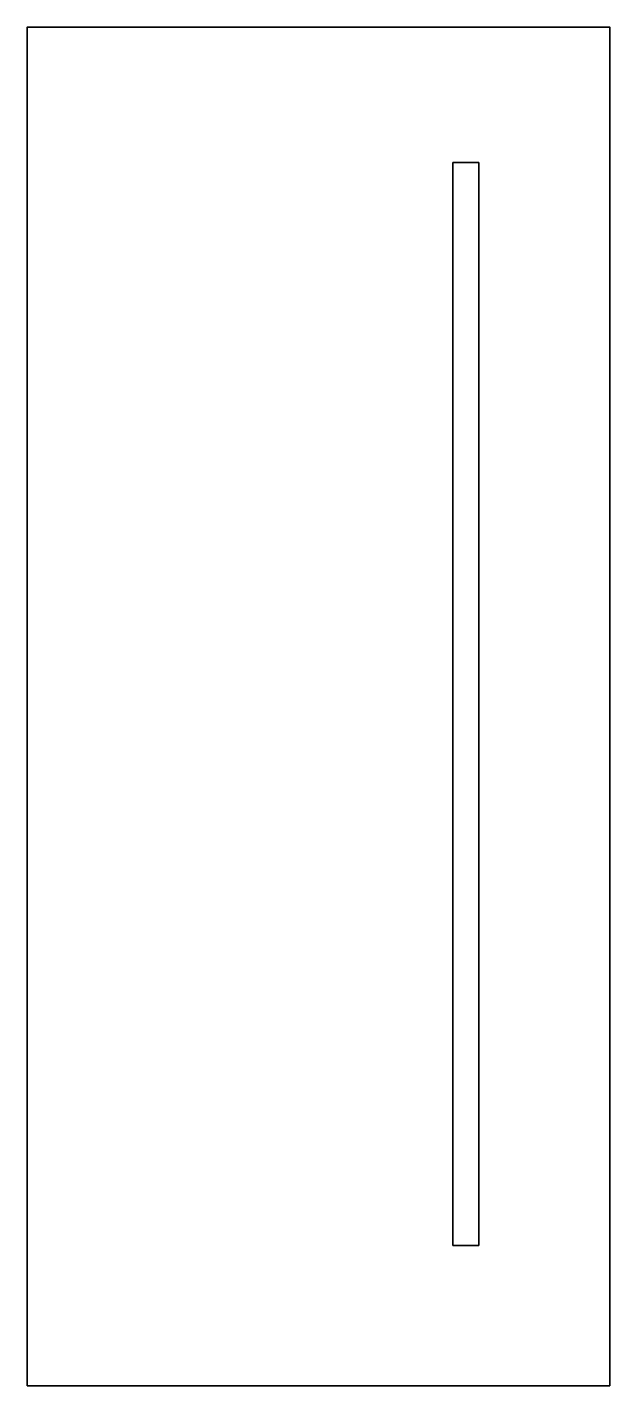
# Model space of a CAD drawing. Header units: millimetres. Extents: x 327 to 1227, y -1011 to 1089.
import ezdxf

# ---------------------------------------------------------------- set-up
doc = ezdxf.new("R2010")
doc.units = ezdxf.units.MM
doc.header["$MEASUREMENT"] = 0

msp = doc.modelspace()

# ---------------------------------------------------------------- linework, layer by layer
at = {"color": 7, "lineweight": 35}
for points in [[(1227.1, -1010.6), (327.1, -1010.6), (327.1, 1089.4), (1227.1, 1089.4)], [(1024.7, -793.6), (984.8, -793.6), (984.8, 880.1), (1024.7, 880.1)]]:
    msp.add_lwpolyline(points, close=True, dxfattribs=at)

doc.saveas('drawing.dxf')
